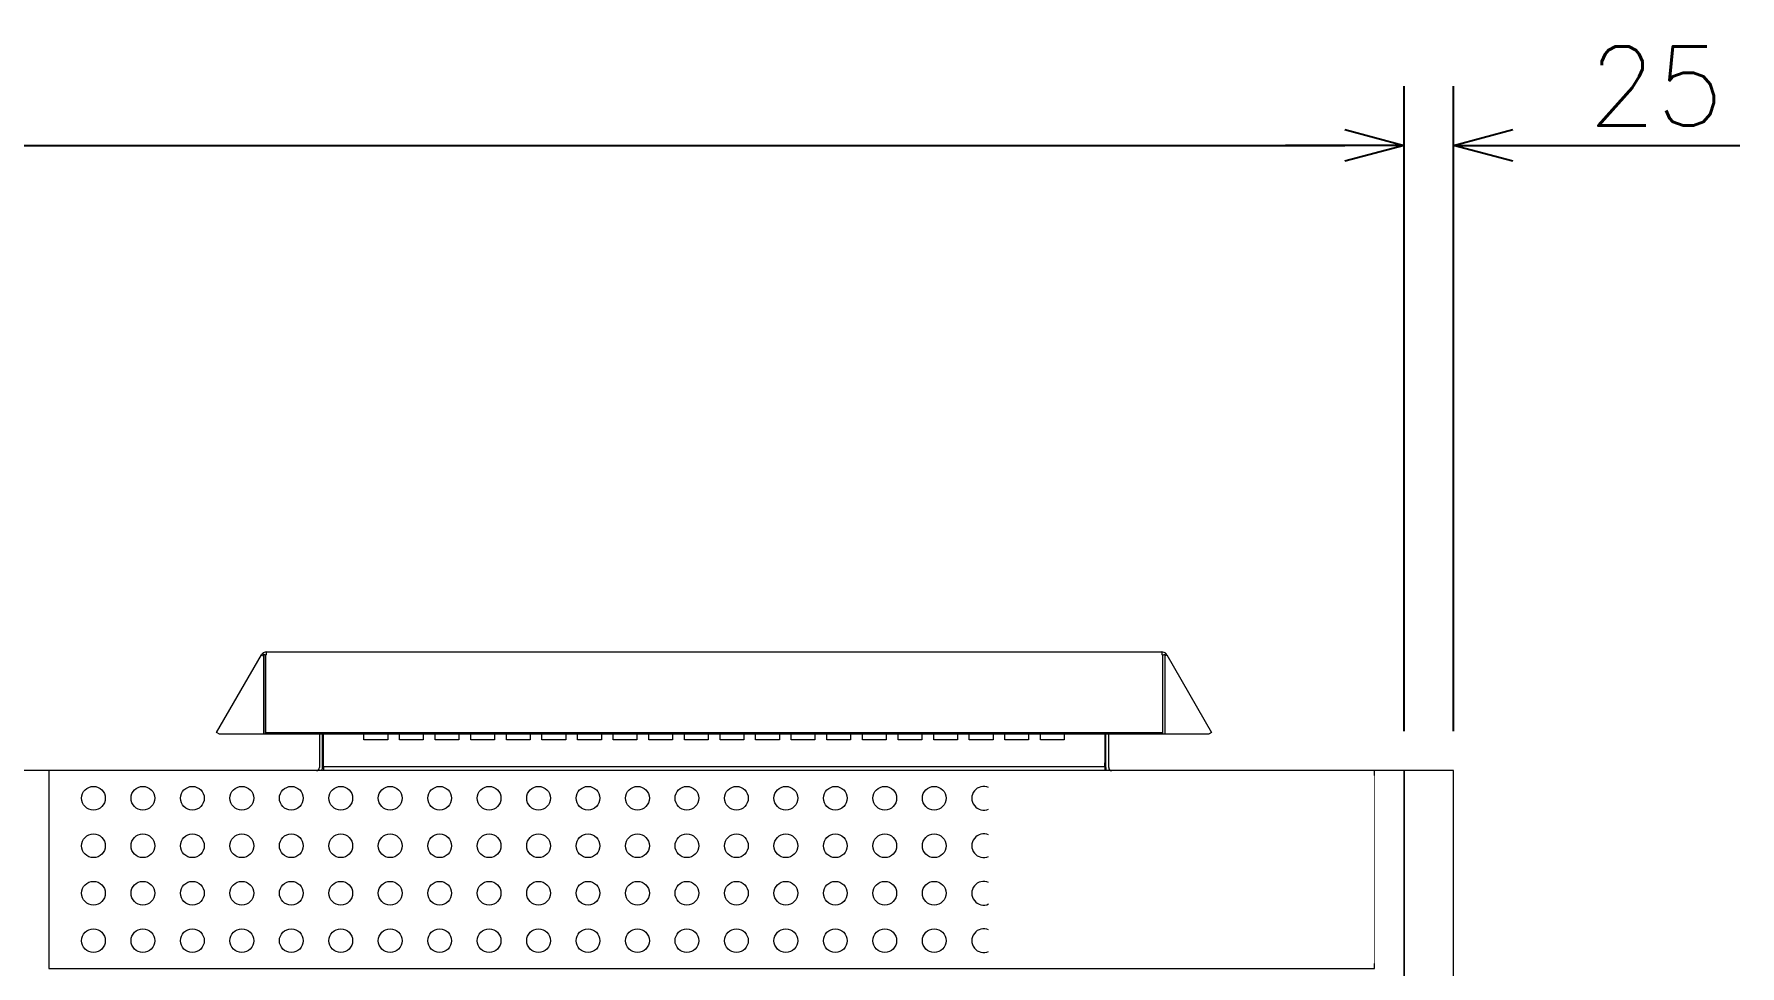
# Model space of a CAD drawing. Header units: millimetres. Extents: x -116965 to 323937, y 291661 to 566926.
# Drawn here: x -29702 to -28840, y 327282 to 327753 of the extents above; entities that cross this region are included whole.
import ezdxf

# ---------------------------------------------------------------- set-up
doc = ezdxf.new("R2010")
doc.units = ezdxf.units.MM
doc.set_wipeout_variables(frame=1)
doc.header["$PDMODE"] = 35
doc.layers.get('0').update_dxf_attribs({"lineweight": 18})
for name, color, linetype, lineweight in [('AM_5', 3, 'Continuous', 25), ('hw_Auxiliary', 2, 'Continuous', 13), ('Visible (ISO)', 7, 'Continuous', 50)]:
    doc.layers.add(name, color=color, linetype=linetype, lineweight=lineweight)
doc.styles.add('{18b73a54-fa43-428c-adcb-c1c7bbdf2c84}', font='Simplex.shx')
doc.dimstyles.new('kich thuoc$0', dxfattribs={"dimscale": 2, "dimtxt": 20, "dimasz": 16, "dimexe": 15, "dimexo": 10, "dimgap": 5, "dimtad": 1, "dimdec": 0, "dimzin": 0, "dimdsep": 46, "dimtxsty": '{18b73a54-fa43-428c-adcb-c1c7bbdf2c84}', "dimblk": 'OPEN30', "dimcen": 0.09, "dimclrd": 3, "dimclre": 3, "dimclrt": 3, "dimadec": 0, "dimazin": 0, "dimtfac": 1, "dimtdec": 0, "dimtofl": 0, "dimtmove": 0, "dimatfit": 3, "dimldrblk": 'OPEN30', "dimfxl": 1, "dimtolj": 1, "dimtzin": 0, "dimarcsym": 0})

# ---------------------------------------------------------------- blocks, each defined once
blk = doc.blocks.new('*U1506')
blk.add_wipeout([(0, -47.5), (0, 47.5), (-195, 47.5), (-195, -47.5)])
blk = doc.blocks.new('*U1481')
for points in [[(0, 0), (700, 0), (700, 2200), (0, 2200)], [(15, 2100), (685, 2100), (685, 2200), (15, 2200)]]:
    blk.add_lwpolyline(points, close=True)
for centre in [(37.5, 2186), (62.5, 2186), (87.5, 2186), (112.5, 2186), (137.5, 2186), (162.5, 2186), (187.5, 2186), (212.5, 2186), (237.5, 2186), (262.5, 2186), (287.5, 2186), (312.5, 2186), (337.5, 2186), (362.5, 2186), (387.5, 2186), (412.5, 2186), (437.5, 2186), (462.5, 2186), (37.5, 2162), (62.5, 2162), (87.5, 2162), (112.5, 2162), (137.5, 2162), (162.5, 2162), (187.5, 2162), (212.5, 2162), (237.5, 2162), (262.5, 2162), (287.5, 2162), (312.5, 2162), (337.5, 2162), (362.5, 2162), (387.5, 2162), (412.5, 2162), (437.5, 2162), (462.5, 2162), (37.5, 2138), (62.5, 2138), (87.5, 2138), (112.5, 2138), (137.5, 2138), (162.5, 2138), (187.5, 2138), (212.5, 2138), (237.5, 2138), (262.5, 2138), (287.5, 2138), (312.5, 2138), (337.5, 2138), (362.5, 2138), (387.5, 2138), (412.5, 2138), (437.5, 2138), (462.5, 2138), (37.5, 2114), (62.5, 2114), (87.5, 2114), (112.5, 2114), (137.5, 2114), (162.5, 2114), (187.5, 2114), (212.5, 2114), (237.5, 2114), (262.5, 2114), (287.5, 2114), (312.5, 2114), (337.5, 2114), (362.5, 2114), (387.5, 2114), (412.5, 2114), (437.5, 2114), (462.5, 2114)]:
    blk.add_circle(centre, 6)
at = {"layer": 'hw_Auxiliary'}
blk.add_blockref('*U1506', (685, 2150), dxfattribs=at)
for centre in [(487.5, 2186), (487.5, 2162), (487.5, 2138), (487.5, 2114)]:
    blk.add_arc(centre, 6, 65.37568, 294.62432)
blk = doc.blocks.new('_Open30')
at = {"color": 0, "linetype": 'ByBlock', "lineweight": -2}
for p, q in [((-1, 0.268), (0, 0)), ((0, 0), (-1, -0.268)), ((0, 0), (-1, 0))]:
    blk.add_line(p, q, dxfattribs=at)
blk = doc.blocks.new('*D1848')
at = {"layer": 'AM_5', "color": 3, "lineweight": -2, "transparency": 16777216}
for p, q in [((-29009.82, 327400.36), (-29009.82, 327726.47)), ((-28984.82, 327400.36), (-28984.82, 327726.47)), ((-29039.82, 327696.47), (-29069.82, 327696.47)), ((-28954.82, 327696.47), (-28840.06, 327696.47))]:
    blk.add_line(p, q, dxfattribs=at)
at = {"layer": 'Defpoints', "color": 0, "lineweight": -3, "transparency": 16777216}
for p in [(-29009.82, 327696.47), (-29009.82, 327380.36), (-28984.82, 327380.36)]:
    blk.add_point(p, dxfattribs=at)
at = {"layer": 'AM_5', "color": 3, "lineweight": -2, "transparency": 16777216, "xscale": 30, "yscale": 30, "zscale": 30}
blk.add_blockref('_Open30', (-29009.82, 327696.47), dxfattribs=at)
at = {"layer": 'AM_5', "color": 3, "lineweight": -2, "transparency": 16777216, "xscale": 30, "yscale": 30, "zscale": 30, "rotation": 180}
blk.add_blockref('_Open30', (-28984.82, 327696.47), dxfattribs=at)
at = {"layer": 'AM_5', "color": 3, "transparency": 16777216, "insert": (-28882.44, 327726.47), "char_height": 40, "attachment_point": 5, "style": '{18b73a54-fa43-428c-adcb-c1c7bbdf2c84}'}
blk.add_mtext('25', dxfattribs=at)
blk = doc.blocks.new('*D1849')
at = {"layer": 'AM_5', "color": 3, "lineweight": -2, "transparency": 16777216}
for p, q in [((-37409.82, 327400.36), (-37409.82, 327726.47)), ((-29009.82, 327400.36), (-29009.82, 327726.47)), ((-37379.82, 327696.47), (-29039.82, 327696.47))]:
    blk.add_line(p, q, dxfattribs=at)
at = {"layer": 'Defpoints', "color": 0, "lineweight": -3, "transparency": 16777216}
for p in [(-29009.82, 327696.47), (-37409.82, 327380.36), (-29009.82, 327380.36)]:
    blk.add_point(p, dxfattribs=at)
at = {"layer": 'AM_5', "color": 3, "lineweight": -2, "transparency": 16777216, "xscale": 30, "yscale": 30, "zscale": 30, "rotation": 180}
blk.add_blockref('_Open30', (-37409.82, 327696.47), dxfattribs=at)
at = {"layer": 'AM_5', "color": 3, "lineweight": -2, "transparency": 16777216, "xscale": 30, "yscale": 30, "zscale": 30}
blk.add_blockref('_Open30', (-29009.82, 327696.47), dxfattribs=at)
at = {"layer": 'AM_5', "color": 3, "transparency": 16777216, "insert": (-33209.82, 327726.47), "char_height": 40, "attachment_point": 5, "style": '{18b73a54-fa43-428c-adcb-c1c7bbdf2c84}'}
blk.add_mtext('\\A1;8400', dxfattribs=at)
blk = doc.blocks.new('SV-F')
at = {"lineweight": 13}
blk.add_line((201, 0), (-201, 0), dxfattribs=at)
at = {"layer": 'Visible (ISO)', "lineweight": 13}
for p, q in [((-251.5, 19.3), (-228.87, 58.5)), ((-228.79, 58.46), (-228.87, 58.5)), ((-228.79, 58.46), (-228.7, 58.41)), ((-227.8, 58.89), (-228.23, 58.13)), ((-227.8, 58.89), (-227.8, 18.55)), ((-226.82, 58.32), (-227.8, 58.89)), ((-226.82, 18.55), (-226.82, 58.32)), ((-226.68, 58.5), (-226.68, 19.3)), ((-226.27, 58.5), (-226.68, 58.5)), ((-226.27, 58.5), (-226.27, 60)), ((-226.27, 60), (226.27, 60)), ((226.27, 60), (226.27, 58.5)), ((226.68, 58.5), (226.27, 58.5)), ((226.68, 58.5), (226.68, 19.3)), ((226.82, 58.32), (227.8, 58.89)), ((226.82, 18.55), (226.82, 58.32)), ((228.23, 58.13), (227.8, 58.89)), ((227.8, 58.89), (227.8, 18.55)), ((228.7, 58.41), (228.79, 58.46)), ((228.87, 58.5), (228.79, 58.46)), ((228.87, 58.5), (251.5, 19.3)), ((-250.87, 18.93), (-251.5, 19.3)), ((-250.87, 18.93), (-250.2, 18.55)), ((-250.2, 18.55), (-227.8, 18.55)), ((-227.8, 18.55), (-226.82, 18.55)), ((-226.68, 19.3), (-226.68, 18.55)), ((-226.68, 19.3), (226.68, 19.3)), ((-226.68, 18.55), (226.68, 18.55)), ((-199.5, 18.55), (-199.5, 1.5)), ((-198, 1.5), (-198, 18.55)), ((-197.5, 4), (-197.5, 18.55)), ((-177, 15.5), (-177, 18.55)), ((-165, 18.55), (-165, 15.5)), ((-159, 15.5), (-159, 18.55)), ((-147, 18.55), (-147, 15.5)), ((-141, 15.5), (-141, 18.55)), ((-129, 18.55), (-129, 15.5)), ((-123, 15.5), (-123, 18.55)), ((-111, 18.55), (-111, 15.5)), ((-105, 15.5), (-105, 18.55)), ((-93, 18.55), (-93, 15.5)), ((-87, 15.5), (-87, 18.55)), ((-75, 18.55), (-75, 15.5)), ((-69, 15.5), (-69, 18.55)), ((-57, 18.55), (-57, 15.5)), ((-51, 15.5), (-51, 18.55)), ((-39, 18.55), (-39, 15.5)), ((-33, 15.5), (-33, 18.55)), ((-21, 18.55), (-21, 15.5)), ((-15, 15.5), (-15, 18.55)), ((-3, 18.55), (-3, 15.5)), ((3, 15.5), (3, 18.55)), ((15, 18.55), (15, 15.5)), ((21, 15.5), (21, 18.55)), ((33, 18.55), (33, 15.5)), ((39, 15.5), (39, 18.55)), ((51, 18.55), (51, 15.5)), ((57, 15.5), (57, 18.55)), ((69, 18.55), (69, 15.5)), ((75, 15.5), (75, 18.55)), ((87, 18.55), (87, 15.5)), ((93, 15.5), (93, 18.55)), ((105, 18.55), (105, 15.5)), ((111, 15.5), (111, 18.55)), ((123, 18.55), (123, 15.5)), ((129, 15.5), (129, 18.55)), ((141, 18.55), (141, 15.5)), ((147, 15.5), (147, 18.55)), ((159, 18.55), (159, 15.5)), ((165, 15.5), (165, 18.55)), ((177, 18.55), (177, 15.5)), ((197.5, 18.55), (197.5, 4)), ((198, 1.5), (198, 18.55)), ((199.5, 1.5), (199.5, 18.55)), ((226.68, 19.3), (226.68, 18.55)), ((226.82, 18.55), (227.8, 18.55)), ((227.8, 18.55), (250.2, 18.55)), ((250.87, 18.93), (250.2, 18.55)), ((251.5, 19.3), (250.87, 18.93)), ((-165, 15.5), (-177, 15.5)), ((-147, 15.5), (-159, 15.5)), ((-129, 15.5), (-141, 15.5)), ((-111, 15.5), (-123, 15.5)), ((-93, 15.5), (-105, 15.5)), ((-75, 15.5), (-87, 15.5)), ((-57, 15.5), (-69, 15.5)), ((-39, 15.5), (-51, 15.5)), ((-21, 15.5), (-33, 15.5)), ((-3, 15.5), (-15, 15.5)), ((15, 15.5), (3, 15.5)), ((33, 15.5), (21, 15.5)), ((51, 15.5), (39, 15.5)), ((69, 15.5), (57, 15.5)), ((87, 15.5), (75, 15.5)), ((105, 15.5), (93, 15.5)), ((123, 15.5), (111, 15.5)), ((141, 15.5), (129, 15.5)), ((159, 15.5), (147, 15.5)), ((177, 15.5), (165, 15.5)), ((-197.5, 2), (-197.5, 4)), ((-197.5, 2), (197.5, 2)), ((-197.5, 2), (-197.5, 0)), ((197.5, 2), (197.5, 4)), ((197.5, 2), (197.5, 0))]:
    blk.add_line(p, q, dxfattribs=at)
for centre, radius, start, end in [((-226.27, 57), 3, 136.32574, 150), ((-226.27, 57), 3, 90, 136.32574), ((-226.27, 57), 1.5, 105.84023, 114.60333), ((226.27, 57), 3, 43.67426, 90), ((226.27, 57), 1.5, 65.39667, 74.15977), ((226.27, 57), 3, 30, 43.67426), ((-201, 1.5), 1.5, 270, 0), ((-201, 1.5), 3, 330, 0), ((201, 1.5), 3, 180, 210), ((201, 1.5), 1.5, 180, 270)]:
    blk.add_arc(centre, radius, start, end, dxfattribs=at)
for points in [[(-228.7, 58.41), (-228.66, 58.38), (-228.61, 58.35), (-228.56, 58.32)], [(-228.56, 58.32), (-228.47, 58.27), (-228.36, 58.21), (-228.23, 58.13)], [(228.56, 58.32), (228.47, 58.27), (228.36, 58.21), (228.23, 58.13)], [(228.7, 58.41), (228.66, 58.38), (228.61, 58.35), (228.56, 58.32)]]:
    blk.add_open_spline(points, degree=3, dxfattribs=at)

msp = doc.modelspace()

# ---------------------------------------------------------------- block references
msp.add_blockref('*U1481', (-29709.81856, 325180.356782))

# ---------------------------------------------------------------- next in the draw order: linework, layer by layer
msp.add_lwpolyline([(-29009.818644, 325180.356782), (-28984.818644, 325180.356782), (-28984.818644, 327380.356782), (-29009.818644, 327380.356782)], close=True)

# ---------------------------------------------------------------- next in the draw order: block references
msp.add_blockref('SV-F', (-29358.590237, 327380.356782))

# ---------------------------------------------------------------- next in the draw order: dimensions: what is measured, and where the dimension line sits
at = {"layer": 'AM_5'}
for p1, override, picture, middle in [((-37409.818644, 327380.356782), {"dimasz": 15, "dimtdec": 4}, '*D1849', (-33209.818644, 327696.473514)), ((-28984.818644, 327380.356782), {"dimasz": 15, "dimtp": 0.1, "dimtm": 0.1, "dimtfac": 0.71, "dimtdec": 3, "dimtolj": 0, "dimtzin": 8}, '*D1848', (-28882.437692, 327696.473514))]:
    dim = msp.add_linear_dim(base=(-29009.818644, 327696.473514), p1=p1, p2=(-29009.818644, 327380.356782), dimstyle='kich thuoc$0', override=override, dxfattribs=at)
    dim.commit()
    dim.dimension.update_dxf_attribs({"geometry": picture, "text_midpoint": middle, "dimtype": 160})

doc.saveas('drawing.dxf')
